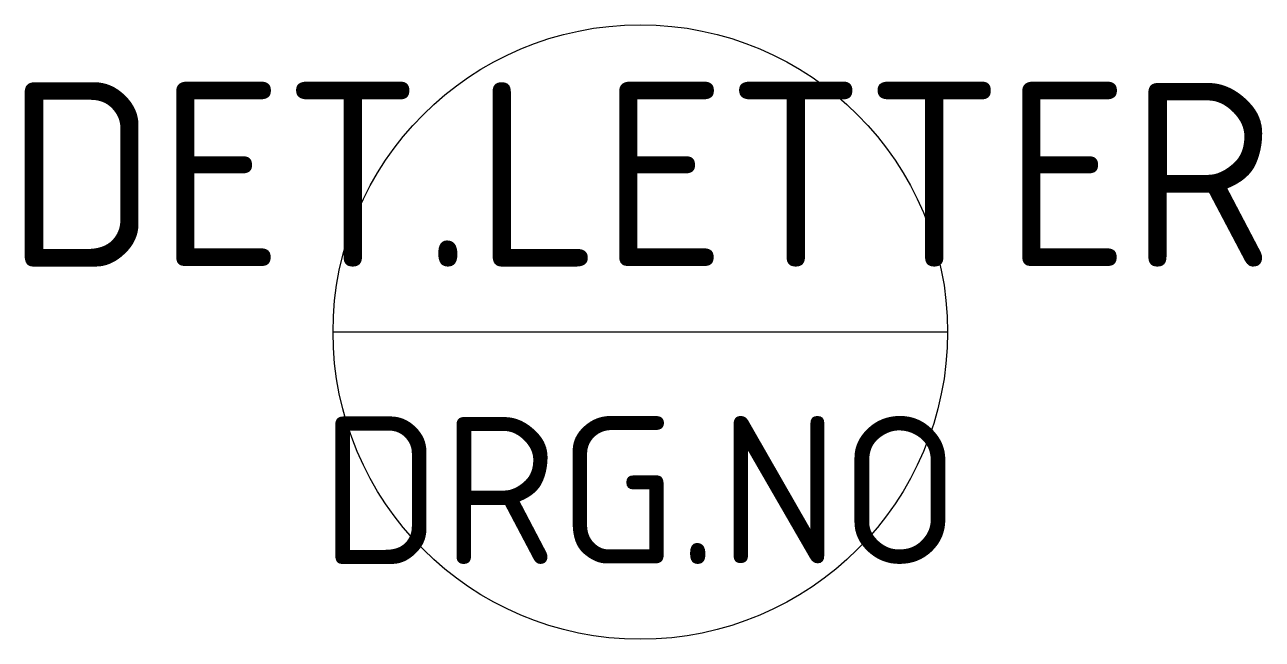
# Model space of a CAD drawing. Header units: millimetres. Extents: x 359.7 to 369.8, y 1217.5 to 1222.5.
import ezdxf
from ezdxf.enums import TextEntityAlignment as Align

# ---------------------------------------------------------------- set-up
doc = ezdxf.new("R2010")
doc.units = ezdxf.units.MM
doc.header["$LTSCALE"] = 5
doc.header["$MEASUREMENT"] = 0
for name, color, linetype in [('Dras_Note', 1, 'Continuous'), ('Dras_symbol', 3, 'Continuous'), ('Dras_text', 2, 'Continuous')]:
    doc.layers.add(name, color=color, linetype=linetype)
doc.styles.add('ISO', font='iso3098b.shx', dxfattribs={"bigfont": 'as_sym.shx'})

msp = doc.modelspace()

# ---------------------------------------------------------------- linework, layer by layer
at = {"layer": 'Dras_Note'}
msp.add_line((367.224, 1219.975), (362.224, 1219.975), dxfattribs=at)
msp.add_circle((364.724, 1219.975), 2.5, dxfattribs=at)

# ---------------------------------------------------------------- texts
at = {"layer": 'Dras_symbol', "linetype": 'Continuous', "style": 'ISO', "text_generation_flag": 6}
msp.add_attdef('DET.LETTER', text='A', height=1.5, rotation=180, dxfattribs=at).set_placement((364.724, 1221.26), align=Align.MIDDLE)
at = {"layer": 'Dras_text', "linetype": 'Continuous', "style": 'ISO', "text_generation_flag": 6}
msp.add_attdef('DRG.NO', text='-', height=1.2, rotation=180, dxfattribs=at).set_placement((364.724, 1218.69), align=Align.MIDDLE)

doc.saveas('drawing.dxf')
